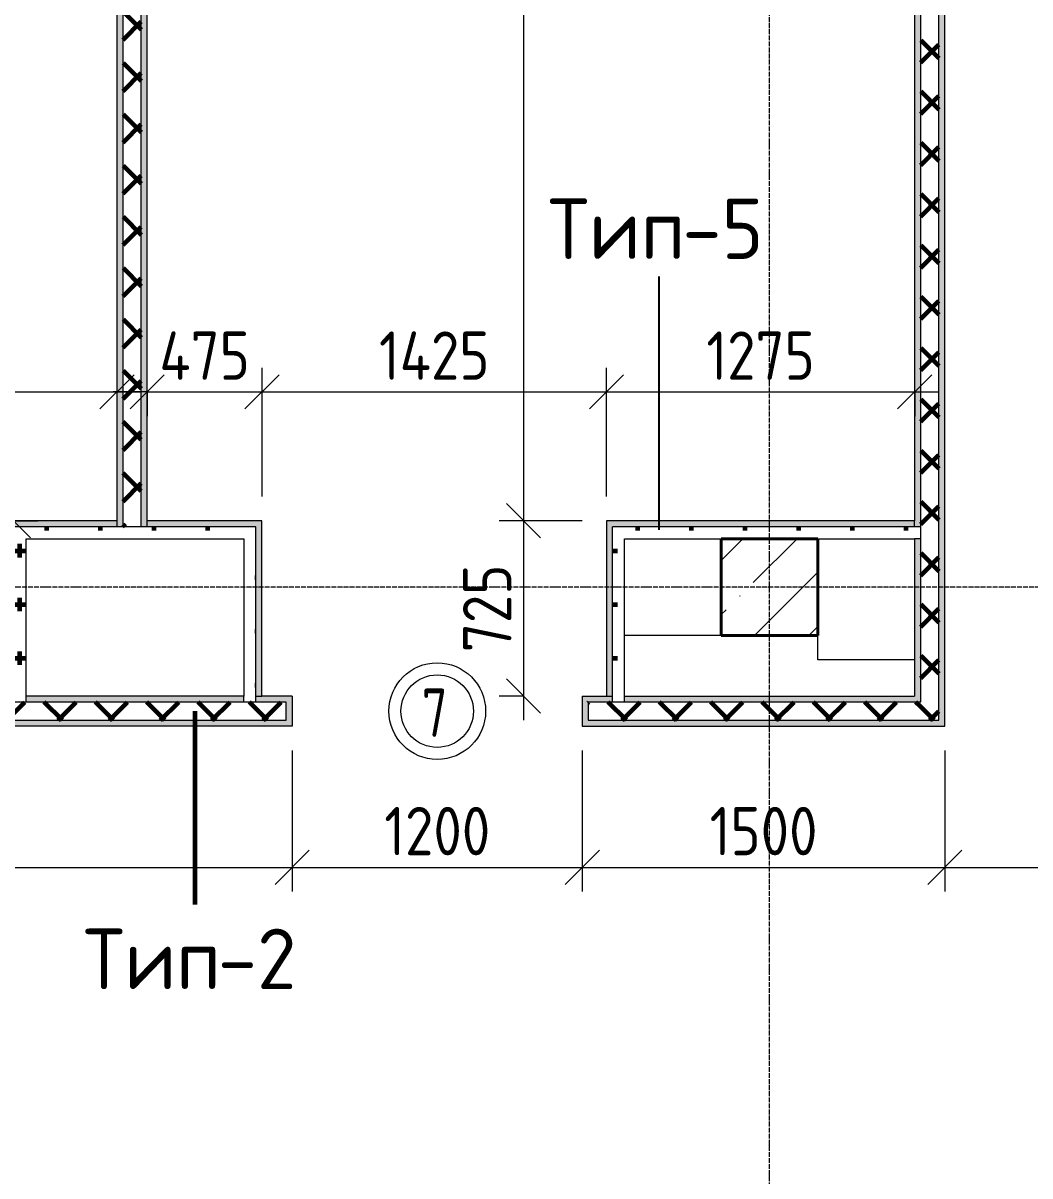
# Model space of a CAD drawing. Header units: millimetres. Extents: x -60946 to 138510, y -262288 to 24501.
# Drawn here: x 30721 to 34886, y -197658 to -192890 of the extents above; entities that cross this region are included whole.
import ezdxf

# ---------------------------------------------------------------- set-up
doc = ezdxf.new("R2010")
doc.units = ezdxf.units.MM
doc.linetypes.add('ADSK_Линия сетки', pattern=[25, 20, -2.5, 0, -2.5])
for name, color, linetype, lineweight in [('2)Тип-2', 3, 'Continuous', 60), ('2)Тип-5', 1, 'Continuous', 60), ('Марки дверей', 7, 'Continuous', 20), ('Несущие колонны', 7, 'Continuous', 18), ('Оси', 7, 'Continuous', 9), ('Перекрытие', 7, 'Continuous', 18), ('Размеры', 7, 'Continuous', 9), ('Стены внутренние', 7, 'Continuous', 18), ('Стены штриховка', 7, 'Continuous', 9)]:
    doc.layers.add(name, color=color, linetype=linetype, lineweight=lineweight)
doc.styles.add('GOST Common_3', font='', dxfattribs={"width": 0.9, "height": 200})
doc.styles.add('GOST Common_4', font='', dxfattribs={"height": 250})
doc.styles.add('GOST Common_B', font='', dxfattribs={"width": 0.8, "height": 200})
doc.styles.get('GOST Common_3').set_extended_font_data('GOST Common')
doc.styles.get('GOST Common_4').set_extended_font_data('GOST Common')
doc.styles.get('GOST Common_B').set_extended_font_data('GOST Common', bold=True)
doc.dimstyles.new('ADSK_Основной_2_0_1', dxfattribs={"dimscale": 304.8, "dimtxt": 201.142999, "dimasz": 0.463911, "dimexe": 0.328084, "dimexo": 0.328084, "dimgap": 0.164042, "dimtad": 1, "dimdec": 3, "dimrnd": 0.001, "dimdsep": 46, "dimtxsty": 'GOST Common_3', "dimblk1": 'OBLIQUE', "dimblk2": 'OBLIQUE', "dimsah": 1, "dimcen": 0.09, "dimdle": 0.328084, "dimazin": 2, "dimtfac": 1, "dimtdec": 4, "dimtix": 1, "dimtmove": 1, "dimatfit": 3, "dimfxl": 1, "dimtvp": 1, "dimtolj": 1, "dimtzin": 0, "dimlwd": 20, "dimlwe": 20, "dimarcsym": 2})
doc.dimstyles.new('ADSK_Основной_2_0_2', dxfattribs={"dimscale": 304.8, "dimtxt": 201.142999, "dimasz": 0.463911, "dimexe": 0.328084, "dimexo": 0.328084, "dimgap": 0.164042, "dimtad": 1, "dimdec": 3, "dimrnd": 0.001, "dimdsep": 46, "dimtxsty": 'GOST Common_3', "dimblk1": 'OBLIQUE', "dimblk2": 'OBLIQUE', "dimsah": 1, "dimcen": 0.09, "dimdle": 0.328084, "dimazin": 2, "dimtfac": 1, "dimtdec": 4, "dimtix": 1, "dimtmove": 0, "dimatfit": 3, "dimfxl": 1, "dimtvp": 1, "dimtolj": 1, "dimtzin": 0, "dimlwd": 20, "dimlwe": 20, "dimarcsym": 2})
pattern_1 = [(45, (9.36, -198628.46), (-106.066, 106.066), []), (135, (9.36, -198628.46), (-106.066, -106.066), [])]
pattern_2 = [(0, (9.36, -198628.46), (111.125, 111.125), [55.562, -166.688]), (90, (37.14, -198656.24), (-111.125, 111.125), [55.562, -166.688])]

# ---------------------------------------------------------------- blocks, each defined once
blk = doc.blocks.new('ADSK_КолоннаЖБ_Прямоугольная - 400x400 мм-1807143-Кладочный план 4-го этажа')
at = {"layer": 'Несущие колонны', "lineweight": 40}
for p, q in [((-200, 200), (200, 200)), ((-200, -200), (-200, 200)), ((200, 200), (200, -200)), ((200, -200), (-200, -200))]:
    blk.add_line(p, q, dxfattribs=at)
blk = doc.blocks.new('_Oblique')
at = {"color": 0, "linetype": 'ByBlock', "lineweight": -2}
blk.add_line((-0.5, -0.5), (0.5, 0.5), dxfattribs=at)
blk = doc.blocks.new('*D6019')
at = {"layer": 'Defpoints', "color": 0, "transparency": 16777216}
for p in [(27419.4, -195798.5), (31834.4, -195798.5), (31834.4, -196382.2)]:
    blk.add_point(p, dxfattribs=at)
at = {"layer": 'Размеры', "color": 0, "lineweight": 20, "transparency": 16777216}
for p, q in [((27419.4, -195898.5), (27419.4, -196482.2)), ((31834.4, -195898.5), (31834.4, -196482.2)), ((27319.4, -196382.2), (31934.4, -196382.2))]:
    blk.add_line(p, q, dxfattribs=at)
at = {"layer": 'Размеры', "color": 0, "lineweight": 20, "transparency": 16777216, "xscale": 141.4, "yscale": 141.4, "zscale": 141.4, "rotation": 180}
blk.add_blockref('_Oblique', (27419.4, -196382.2), dxfattribs=at)
at = {"layer": 'Размеры', "color": 0, "lineweight": 20, "transparency": 16777216, "xscale": 141.4, "yscale": 141.4, "zscale": 141.4}
blk.add_blockref('_Oblique', (31834.4, -196382.2), dxfattribs=at)
at = {"layer": 'Размеры', "color": 0, "lineweight": 9, "transparency": 16777216, "insert": (29626.9, -196232.2), "char_height": 200, "width": 601.383, "attachment_point": 5, "style": 'GOST Common_3'}
blk.add_mtext('\\A1;4415', dxfattribs=at)
blk = doc.blocks.new('*D6020')
at = {"layer": 'Defpoints', "color": 0, "transparency": 16777216}
for p in [(31834.4, -195798.5), (33034.4, -195798.5), (33034.4, -196382.2)]:
    blk.add_point(p, dxfattribs=at)
at = {"layer": 'Размеры', "color": 0, "lineweight": 20, "transparency": 16777216}
for p, q in [((31834.4, -195898.5), (31834.4, -196482.2)), ((33034.4, -195898.5), (33034.4, -196482.2)), ((31734.4, -196382.2), (33134.4, -196382.2))]:
    blk.add_line(p, q, dxfattribs=at)
at = {"layer": 'Размеры', "color": 0, "lineweight": 20, "transparency": 16777216, "xscale": 141.4, "yscale": 141.4, "zscale": 141.4, "rotation": 180}
blk.add_blockref('_Oblique', (31834.4, -196382.2), dxfattribs=at)
at = {"layer": 'Размеры', "color": 0, "lineweight": 20, "transparency": 16777216, "xscale": 141.4, "yscale": 141.4, "zscale": 141.4}
blk.add_blockref('_Oblique', (33034.4, -196382.2), dxfattribs=at)
at = {"layer": 'Размеры', "color": 0, "lineweight": 9, "transparency": 16777216, "insert": (32434.4, -196232.2), "char_height": 200, "width": 560.473, "attachment_point": 5, "style": 'GOST Common_3'}
blk.add_mtext('\\A1;1200', dxfattribs=at)
blk = doc.blocks.new('*D6021')
at = {"layer": 'Defpoints', "color": 0, "transparency": 16777216}
for p in [(33034.4, -195798.5), (34534.4, -195798.5), (34534.4, -196382.2)]:
    blk.add_point(p, dxfattribs=at)
at = {"layer": 'Размеры', "color": 0, "lineweight": 20, "transparency": 16777216}
for p, q in [((33034.4, -195898.5), (33034.4, -196482.2)), ((34534.4, -195898.5), (34534.4, -196482.2)), ((32934.4, -196382.2), (34634.4, -196382.2))]:
    blk.add_line(p, q, dxfattribs=at)
at = {"layer": 'Размеры', "color": 0, "lineweight": 20, "transparency": 16777216, "xscale": 141.4, "yscale": 141.4, "zscale": 141.4, "rotation": 180}
blk.add_blockref('_Oblique', (33034.4, -196382.2), dxfattribs=at)
at = {"layer": 'Размеры', "color": 0, "lineweight": 20, "transparency": 16777216, "xscale": 141.4, "yscale": 141.4, "zscale": 141.4}
blk.add_blockref('_Oblique', (34534.4, -196382.2), dxfattribs=at)
at = {"layer": 'Размеры', "color": 0, "lineweight": 9, "transparency": 16777216, "insert": (33784.4, -196232.2), "char_height": 200, "width": 560.473, "attachment_point": 5, "style": 'GOST Common_3'}
blk.add_mtext('\\A1;1500', dxfattribs=at)
blk = doc.blocks.new('*D6022')
at = {"layer": 'Defpoints', "color": 0, "transparency": 16777216}
for p in [(34534.4, -195798.5), (36934.4, -196023.5), (36934.4, -196382.2)]:
    blk.add_point(p, dxfattribs=at)
at = {"layer": 'Размеры', "color": 0, "lineweight": 20, "transparency": 16777216}
for p, q in [((34534.4, -195898.5), (34534.4, -196482.2)), ((36934.4, -196123.5), (36934.4, -196482.2)), ((34434.4, -196382.2), (37034.4, -196382.2))]:
    blk.add_line(p, q, dxfattribs=at)
at = {"layer": 'Размеры', "color": 0, "lineweight": 20, "transparency": 16777216, "xscale": 141.4, "yscale": 141.4, "zscale": 141.4, "rotation": 180}
blk.add_blockref('_Oblique', (34534.4, -196382.2), dxfattribs=at)
at = {"layer": 'Размеры', "color": 0, "lineweight": 20, "transparency": 16777216, "xscale": 141.4, "yscale": 141.4, "zscale": 141.4}
blk.add_blockref('_Oblique', (36934.4, -196382.2), dxfattribs=at)
at = {"layer": 'Размеры', "color": 0, "lineweight": 9, "transparency": 16777216, "insert": (35734.4, -196232.2), "char_height": 200, "width": 625.93, "attachment_point": 5, "style": 'GOST Common_3'}
blk.add_mtext('\\A1;2400', dxfattribs=at)
blk = doc.blocks.new('*D6071')
at = {"layer": 'Defpoints', "color": 0, "transparency": 16777216}
for p in [(27609.4, -194315.6), (31109.4, -194315.6), (31109.4, -194415.6)]:
    blk.add_point(p, dxfattribs=at)
at = {"layer": 'Размеры', "color": 0, "lineweight": 20, "transparency": 16777216}
for p, q in [((27509.4, -194415.6), (31209.4, -194415.6)), ((27609.4, -194415.6), (27609.4, -194515.6)), ((31109.4, -194415.6), (31109.4, -194515.6))]:
    blk.add_line(p, q, dxfattribs=at)
at = {"layer": 'Размеры', "color": 0, "lineweight": 20, "transparency": 16777216, "xscale": 141.4, "yscale": 141.4, "zscale": 141.4, "rotation": 180}
blk.add_blockref('_Oblique', (27609.4, -194415.6), dxfattribs=at)
at = {"layer": 'Размеры', "color": 0, "lineweight": 20, "transparency": 16777216, "xscale": 141.4, "yscale": 141.4, "zscale": 141.4}
blk.add_blockref('_Oblique', (31109.4, -194415.6), dxfattribs=at)
at = {"layer": 'Размеры', "color": 0, "lineweight": 9, "transparency": 16777216, "insert": (29359.4, -194265.6), "char_height": 200, "width": 605.475, "attachment_point": 5, "style": 'GOST Common_3'}
blk.add_mtext('\\A1;3500', dxfattribs=at)
blk = doc.blocks.new('*D6072')
at = {"layer": 'Defpoints', "color": 0, "transparency": 16777216}
for p in [(30581.5, -189273.5), (30681.5, -189273.5), (30581.5, -194948.5)]:
    blk.add_point(p, dxfattribs=at)
at = {"layer": 'Размеры', "color": 0, "lineweight": 20, "transparency": 16777216}
for p, q in [((30681.5, -195048.5), (30681.5, -189173.5)), ((30681.5, -189273.5), (30781.5, -189273.5)), ((30681.5, -194948.5), (30781.5, -194948.5))]:
    blk.add_line(p, q, dxfattribs=at)
at = {"layer": 'Размеры', "color": 0, "lineweight": 20, "transparency": 16777216, "xscale": 141.4, "yscale": 141.4, "zscale": 141.4}
for p, rotation in [((30681.5, -189273.5), 90), ((30681.5, -194948.5), 270)]:
    blk.add_blockref('_Oblique', p, dxfattribs=dict(at, rotation=rotation))
at = {"layer": 'Размеры', "color": 0, "lineweight": 9, "transparency": 16777216, "insert": (30531.5, -192111), "char_height": 200, "width": 605.475, "attachment_point": 5, "rotation": 90, "style": 'GOST Common_3'}
blk.add_mtext('\\A1;5675', dxfattribs=at)
blk = doc.blocks.new('*D6075')
at = {"layer": 'Defpoints', "color": 0, "transparency": 16777216}
for p in [(33609.4, -189423.5), (32790.9, -194948.5), (33134.4, -194948.5)]:
    blk.add_point(p, dxfattribs=at)
at = {"layer": 'Размеры', "color": 0, "lineweight": 20, "transparency": 16777216}
for p, q in [((32790.9, -189323.5), (32790.9, -195048.5)), ((33509.4, -189423.5), (32690.9, -189423.5)), ((33034.4, -194948.5), (32690.9, -194948.5))]:
    blk.add_line(p, q, dxfattribs=at)
at = {"layer": 'Размеры', "color": 0, "lineweight": 20, "transparency": 16777216, "xscale": 141.4, "yscale": 141.4, "zscale": 141.4}
for p, rotation in [((32790.9, -189423.5), 90), ((32790.9, -194948.5), 270)]:
    blk.add_blockref('_Oblique', p, dxfattribs=dict(at, rotation=rotation))
at = {"layer": 'Размеры', "color": 0, "lineweight": 9, "transparency": 16777216, "insert": (32640.9, -192186), "char_height": 200, "width": 605.475, "attachment_point": 5, "rotation": 90, "style": 'GOST Common_3'}
blk.add_mtext('\\A1;5525', dxfattribs=at)
blk = doc.blocks.new('*D6076')
at = {"layer": 'Defpoints', "color": 0, "transparency": 16777216}
for p in [(33134.4, -194948.5), (32790.9, -195673.5), (32890.9, -195673.5)]:
    blk.add_point(p, dxfattribs=at)
at = {"layer": 'Размеры', "color": 0, "lineweight": 20, "transparency": 16777216}
for p, q in [((32790.9, -194848.5), (32790.9, -195773.5)), ((33034.4, -194948.5), (32690.9, -194948.5)), ((32790.9, -195673.5), (32690.9, -195673.5))]:
    blk.add_line(p, q, dxfattribs=at)
at = {"layer": 'Размеры', "color": 0, "lineweight": 20, "transparency": 16777216, "xscale": 141.4, "yscale": 141.4, "zscale": 141.4}
for p, rotation in [((32790.9, -194948.5), 90), ((32790.9, -195673.5), 270)]:
    blk.add_blockref('_Oblique', p, dxfattribs=dict(at, rotation=rotation))
at = {"layer": 'Размеры', "color": 0, "lineweight": 9, "transparency": 16777216, "insert": (32640.9, -195311), "char_height": 200, "width": 454.106, "attachment_point": 5, "rotation": 90, "style": 'GOST Common_3'}
blk.add_mtext('\\A1;725', dxfattribs=at)
blk = doc.blocks.new('*D6077')
at = {"layer": 'Defpoints', "color": 0, "transparency": 16777216}
for p in [(31234.4, -194315.6), (31709.4, -194415.6), (31709.4, -194948.5)]:
    blk.add_point(p, dxfattribs=at)
at = {"layer": 'Размеры', "color": 0, "lineweight": 20, "transparency": 16777216}
for p, q in [((31709.4, -194848.5), (31709.4, -194315.6)), ((31234.4, -194415.6), (31093, -194415.6)), ((31234.4, -194415.6), (31234.4, -194515.6)), ((31234.4, -194415.6), (31709.4, -194415.6)), ((31709.4, -194415.6), (31850.8, -194415.6))]:
    blk.add_line(p, q, dxfattribs=at)
at = {"layer": 'Размеры', "color": 0, "lineweight": 20, "transparency": 16777216, "xscale": 141.4, "yscale": 141.4, "zscale": 141.4}
blk.add_blockref('_Oblique', (31234.4, -194415.6), dxfattribs=at)
at = {"layer": 'Размеры', "color": 0, "lineweight": 20, "transparency": 16777216, "xscale": 141.4, "yscale": 141.4, "zscale": 141.4, "rotation": 180}
blk.add_blockref('_Oblique', (31709.4, -194415.6), dxfattribs=at)
at = {"layer": 'Размеры', "color": 0, "lineweight": 9, "transparency": 16777216, "insert": (31471.9, -194265.6), "char_height": 200, "width": 474.561, "attachment_point": 5, "style": 'GOST Common_3'}
blk.add_mtext('\\A1;475', dxfattribs=at)
blk = doc.blocks.new('*D6078')
at = {"layer": 'Defpoints', "color": 0, "transparency": 16777216}
for p in [(33134.4, -194415.6), (31709.4, -194948.5), (33134.4, -194948.5)]:
    blk.add_point(p, dxfattribs=at)
at = {"layer": 'Размеры', "color": 0, "lineweight": 20, "transparency": 16777216}
for p, q in [((31709.4, -194848.5), (31709.4, -194315.6)), ((33134.4, -194848.5), (33134.4, -194315.6)), ((31609.4, -194415.6), (33234.4, -194415.6))]:
    blk.add_line(p, q, dxfattribs=at)
at = {"layer": 'Размеры', "color": 0, "lineweight": 20, "transparency": 16777216, "xscale": 141.4, "yscale": 141.4, "zscale": 141.4, "rotation": 180}
blk.add_blockref('_Oblique', (31709.4, -194415.6), dxfattribs=at)
at = {"layer": 'Размеры', "color": 0, "lineweight": 20, "transparency": 16777216, "xscale": 141.4, "yscale": 141.4, "zscale": 141.4}
blk.add_blockref('_Oblique', (33134.4, -194415.6), dxfattribs=at)
at = {"layer": 'Размеры', "color": 0, "lineweight": 9, "transparency": 16777216, "insert": (32421.9, -194265.6), "char_height": 200, "width": 580.928, "attachment_point": 5, "style": 'GOST Common_3'}
blk.add_mtext('\\A1;1425', dxfattribs=at)
blk = doc.blocks.new('*D6079')
at = {"layer": 'Defpoints', "color": 0, "transparency": 16777216}
for p in [(34409.4, -194315.6), (34409.4, -194415.6), (33134.4, -194948.5)]:
    blk.add_point(p, dxfattribs=at)
at = {"layer": 'Размеры', "color": 0, "lineweight": 20, "transparency": 16777216}
for p, q in [((33134.4, -194848.5), (33134.4, -194315.6)), ((33034.4, -194415.6), (34509.4, -194415.6)), ((34409.4, -194415.6), (34409.4, -194515.6))]:
    blk.add_line(p, q, dxfattribs=at)
at = {"layer": 'Размеры', "color": 0, "lineweight": 20, "transparency": 16777216, "xscale": 141.4, "yscale": 141.4, "zscale": 141.4, "rotation": 180}
blk.add_blockref('_Oblique', (33134.4, -194415.6), dxfattribs=at)
at = {"layer": 'Размеры', "color": 0, "lineweight": 20, "transparency": 16777216, "xscale": 141.4, "yscale": 141.4, "zscale": 141.4}
blk.add_blockref('_Oblique', (34409.4, -194415.6), dxfattribs=at)
at = {"layer": 'Размеры', "color": 0, "lineweight": 9, "transparency": 16777216, "insert": (33771.9, -194265.6), "char_height": 200, "width": 560.473, "attachment_point": 5, "style": 'GOST Common_3'}
blk.add_mtext('\\A1;1275', dxfattribs=at)
blk = doc.blocks.new('М_двери1 - Марка экземпляра 2-3719212-Кладочный план 4-го этажа')
at = {"layer": 'Марки дверей'}
for radius in [2, 1.5]:
    blk.add_circle((0, 0), radius, dxfattribs=at)

msp = doc.modelspace()

# ---------------------------------------------------------------- hatches: boundary and pattern name
at = {"layer": '2)Тип-2'}
for points in [[(31134.3615, -194973.4914), (31134.3615, -189273.4914), (31109.3615, -189273.4914), (31109.3615, -194973.4914)], [(31234.3615, -194973.4914), (31234.3615, -189273.4914), (31209.3615, -189273.4914), (31209.3615, -194973.4914)], [(34509.3615, -195798.4914), (34534.3615, -195798.4914), (34534.3615, -189273.4914), (34509.3615, -189273.4914), (34509.3615, -195773.4914)]]:
    msp.add_hatch(color=256, dxfattribs=at).paths.add_polyline_path(points)
h = msp.add_hatch(dxfattribs=at)
h.set_pattern_fill('FP_4', color=256, style=0, pattern_type=2)
h.set_pattern_definition(pattern_1)
h.paths.add_polyline_path([(31209.3615, -194973.4914), (31209.3615, -189273.4914), (31134.3615, -189273.4914), (31134.3615, -194973.4914)])
h = msp.add_hatch(color=256, dxfattribs=at)
h.paths.add_polyline_path([(34409.3615, -195698.4914), (34434.3615, -195698.4914), (34434.3615, -195023.4914), (34409.3615, -195023.4914), (34409.3615, -195673.4914)])
h.paths.add_polyline_path([(34409.3615, -194973.4914), (34434.3615, -194973.4914), (34434.3615, -189273.4914), (34409.3615, -189273.4914), (34409.3615, -194948.4914)])
h = msp.add_hatch(dxfattribs=at)
h.set_pattern_fill('FP_4', color=256, style=0, pattern_type=2)
h.set_pattern_definition(pattern_1)
h.paths.add_polyline_path([(34434.3615, -195773.4914), (34509.3615, -195773.4914), (34509.3615, -189273.4914), (34434.3615, -189273.4914), (34434.3615, -195698.4914)])
h = msp.add_hatch(color=256, dxfattribs=at)
h.paths.add_polyline_path([(31809.3615, -195798.4914), (31834.3615, -195798.4914), (31834.3615, -195673.4914), (31684.3615, -195673.4914), (31684.3615, -195698.4914), (31809.3615, -195698.4914), (31809.3615, -195773.4914)])
h.paths.add_polyline_path([(33034.3615, -195798.4914), (33059.3615, -195798.4914), (33059.3615, -195698.4914), (33159.3615, -195698.4914), (33159.3615, -195673.4914), (33034.3615, -195673.4914)])
h.paths.add_polyline_path([(29696.5314, -195698.4914), (30684.3615, -195698.4914), (30684.3615, -195673.4914), (29184.3615, -195673.4914), (29184.3615, -195698.4914)])
h.paths.add_polyline_path([(31634.3615, -195698.4914), (31634.3615, -195673.4914), (30734.3615, -195673.4914), (30734.3615, -195698.4914)])
h.paths.add_polyline_path([(33209.3615, -195698.4914), (34409.3615, -195698.4914), (34409.3615, -195673.4914), (33209.3615, -195673.4914)])
h.paths.add_polyline_path([(26759.3615, -195698.4914), (26759.3615, -195673.4914), (26609.3615, -195673.4914), (26609.3615, -195698.4914)])
h.paths.add_polyline_path([(27419.3615, -195698.4914), (29134.3615, -195698.4914), (29134.3615, -195673.4914), (27419.3615, -195673.4914)])
h = msp.add_hatch(dxfattribs=at)
h.set_pattern_fill('FP_4', color=256, style=0, pattern_type=2)
h.set_pattern_definition(pattern_1)
h.paths.add_polyline_path([(34434.3615, -195773.4914), (34434.3615, -195698.4914), (33059.3615, -195698.4914), (33059.3615, -195773.4914), (34409.3615, -195773.4914)])
h.paths.add_polyline_path([(26759.3615, -195773.4914), (26759.3615, -195698.4914), (26609.3615, -195698.4914), (26609.3615, -195773.4914)])
h.paths.add_polyline_path([(27419.3615, -195773.4914), (31809.3615, -195773.4914), (31809.3615, -195698.4914), (27419.3615, -195698.4914)])
h = msp.add_hatch(color=256, dxfattribs=at)
h.paths.add_polyline_path([(34409.3615, -195798.4914), (34509.3615, -195798.4914), (34509.3615, -195773.4914), (33059.3615, -195773.4914), (33059.3615, -195798.4914), (33821.7389, -195798.4914)])
h.paths.add_polyline_path([(26559.3615, -195798.4914), (26759.3615, -195798.4914), (26759.3615, -195773.4914), (26559.3615, -195773.4914)])
h.paths.add_polyline_path([(27419.3615, -195798.4914), (31809.3615, -195798.4914), (31809.3615, -195773.4914), (27419.3615, -195773.4914)])
at = {"layer": '2)Тип-5', "true_color": 0xd50000}
h = msp.add_hatch(color=12, dxfattribs=at)
h.paths.add_polyline_path([(28046.4485, -194973.4914), (31109.3615, -194973.4914), (31109.3615, -194948.4914), (27609.3615, -194948.4914), (27609.3615, -194973.4914)])
h.paths.add_polyline_path([(31684.3615, -194973.4914), (31684.3615, -194948.4914), (31234.3615, -194948.4914), (31234.3615, -194973.4914), (31634.3615, -194973.4914)])
h.paths.add_polyline_path([(26559.3615, -194973.4914), (27484.3615, -194973.4914), (27484.3615, -194948.4914), (26559.3615, -194948.4914)])
h = msp.add_hatch(dxfattribs=at)
h.set_pattern_fill('FP_7', color=12, style=0, pattern_type=2)
h.set_pattern_definition(pattern_2)
h.paths.add_polyline_path([(29134.3615, -195023.4914), (31634.3615, -195023.4914), (31634.3615, -194973.4914), (26609.3615, -194973.4914), (26609.3615, -195023.4914), (28046.4485, -195023.4914)])
h = msp.add_hatch(dxfattribs=at)
h.set_pattern_fill('FP_7', color=12, style=0, pattern_type=2)
h.set_pattern_definition(pattern_2)
h.paths.add_polyline_path([(31684.3615, -195698.4914), (31684.3615, -194973.4914), (31634.3615, -194973.4914), (31634.3615, -195698.4914)])
for points in [[(31684.3615, -195673.4914), (31709.3615, -195673.4914), (31709.3615, -194948.4914), (31684.3615, -194948.4914), (31684.3615, -195092.7203)], [(33134.3615, -195673.4914), (33159.3615, -195673.4914), (33159.3615, -194948.4914), (33134.3615, -194948.4914), (33134.3615, -195092.7203)], [(33159.3615, -194973.4914), (34409.3615, -194973.4914), (34409.3615, -194948.4914), (33159.3615, -194948.4914)]]:
    msp.add_hatch(color=12, dxfattribs=at).paths.add_polyline_path(points)
h = msp.add_hatch(dxfattribs=at)
h.set_pattern_fill('FP_7', color=12, style=0, pattern_type=2)
h.set_pattern_definition(pattern_2)
h.paths.add_polyline_path([(33209.3615, -195698.4914), (33209.3615, -194973.4914), (33159.3615, -194973.4914), (33159.3615, -195698.4914)])
h = msp.add_hatch(dxfattribs=at)
h.set_pattern_fill('FP_7', color=12, style=0, pattern_type=2)
h.set_pattern_definition(pattern_2)
h.paths.add_polyline_path([(34409.3615, -195023.4914), (34434.3615, -195023.4914), (34434.3615, -194973.4914), (33209.3615, -194973.4914), (33209.3615, -195023.4914)])
h = msp.add_hatch(dxfattribs=at)
h.set_pattern_fill('FP_7', color=12, style=0, pattern_type=2)
h.set_pattern_definition(pattern_2)
h.paths.add_polyline_path([(30734.3615, -195698.4914), (30734.3615, -195023.4914), (30684.3615, -195023.4914), (30684.3615, -195698.4914)])
at = {"layer": 'Несущие колонны', "lineweight": 9}
h = msp.add_hatch(dxfattribs=at)
h.set_pattern_fill('FP_1', color=256, style=0, pattern_type=2)
h.set_pattern_definition([(45, (9.36, -198628.46), (-224.5064, 224.5064), []), (45, (233.87, -198628.46), (-224.5064, 224.5064), [396.875, -79.375, 3.353, -76.022])])
h.paths.add_polyline_path([(33821.7389, -195423.4914), (34009.3615, -195423.4914), (34009.3615, -195023.4914), (33609.3615, -195023.4914), (33609.3615, -195423.4914)])

# ---------------------------------------------------------------- linework, layer by layer
at = {"layer": '2)Тип-2'}
msp.add_line((31430.8617, -195735.9914), (31430.8617, -196535.2069), dxfattribs=at)
at = {"layer": '2)Тип-5', "lineweight": 25}
msp.add_line((33352.5786, -194985.9914), (33352.5786, -193938.2069), dxfattribs=at)
at = {"layer": 'Несущие колонны', "lineweight": 9}
for p, q in [((34009.3615, -195023.4914), (33609.3615, -195023.4914)), ((33609.3615, -195023.4914), (33609.3615, -195423.4914)), ((34009.3615, -195423.4914), (34009.3615, -195023.4914)), ((33609.3615, -195423.4914), (34009.3615, -195423.4914))]:
    msp.add_line(p, q, dxfattribs=at)
at = {"layer": 'Оси', "linetype": 'ADSK_Линия сетки', "lineweight": 5}
for p, q in [((33809.3615, -209602.3427), (33809.3615, -188601.0153)), ((62563.3938, -195223.4914), (-25230.7352, -195223.4914))]:
    msp.add_line(p, q, dxfattribs=at)
at = {"layer": 'Перекрытие'}
for p, q in [((33609.3615, -195423.4914), (33209.3615, -195423.4914)), ((34009.3615, -195523.4914), (34009.3615, -195423.4914)), ((34409.3615, -195523.4914), (34009.3615, -195523.4914))]:
    msp.add_line(p, q, dxfattribs=at)
at = {"layer": 'Стены внутренние', "lineweight": 5}
for p, q in [((31109.3615, -189273.4914), (31109.3615, -194948.4914)), ((31234.3615, -194948.4914), (31234.3615, -189273.4914)), ((34409.3615, -189273.4914), (34409.3615, -194948.4914)), ((34534.3615, -195798.4914), (34534.3615, -189273.4914)), ((31109.3615, -194948.4914), (27609.3615, -194948.4914)), ((31709.3615, -194948.4914), (31234.3615, -194948.4914)), ((31709.3615, -195673.4914), (31709.3615, -194948.4914)), ((33134.3615, -194948.4914), (33134.3615, -195673.4914)), ((34409.3615, -194948.4914), (33134.3615, -194948.4914)), ((30734.3615, -195673.4914), (30734.3615, -195023.4914)), ((30734.3615, -195023.4914), (31634.3615, -195023.4914)), ((31634.3615, -195023.4914), (31634.3615, -195673.4914)), ((33209.3615, -195673.4914), (33209.3615, -195023.4914)), ((33209.3615, -195023.4914), (34409.3615, -195023.4914)), ((34409.3615, -195023.4914), (34409.3615, -195673.4914)), ((31634.3615, -195673.4914), (30734.3615, -195673.4914)), ((31834.3615, -195673.4914), (31709.3615, -195673.4914)), ((31834.3615, -195673.4914), (31834.3615, -195798.4914)), ((33034.3615, -195673.4914), (33134.3615, -195673.4914)), ((33034.3615, -195673.4914), (33034.3615, -195798.4914)), ((33209.3615, -195673.4914), (34409.3615, -195673.4914)), ((31834.3615, -195798.4914), (27419.3615, -195798.4914)), ((33034.3615, -195798.4914), (34534.3615, -195798.4914))]:
    msp.add_line(p, q, dxfattribs=at)
at = {"layer": 'Стены штриховка', "lineweight": 9}
for p, q in [((31134.3615, -194973.4914), (31134.3615, -189273.4914)), ((31209.3615, -194973.4914), (31209.3615, -189273.4914)), ((34434.3615, -195698.4914), (34434.3615, -189273.4914)), ((34509.3615, -195773.4914), (34509.3615, -189273.4914)), ((31684.3615, -194973.4914), (26559.3615, -194973.4914)), ((31109.3615, -194948.4914), (31109.3615, -194973.4914)), ((31234.3615, -194973.4914), (31234.3615, -194948.4914)), ((31684.3615, -195698.4914), (31684.3615, -194973.4914)), ((33159.3615, -195698.4914), (33159.3615, -194973.4914)), ((34434.3615, -194973.4914), (33159.3615, -194973.4914)), ((34409.3615, -194973.4914), (34409.3615, -194948.4914)), ((34434.3615, -195023.4914), (34409.3615, -195023.4914)), ((30734.3615, -195698.4914), (30734.3615, -195673.4914)), ((31634.3615, -195698.4914), (31634.3615, -195673.4914)), ((31684.3615, -195673.4914), (31709.3615, -195673.4914)), ((33134.3615, -195673.4914), (33159.3615, -195673.4914)), ((33209.3615, -195698.4914), (33209.3615, -195673.4914)), ((31809.3615, -195698.4914), (27419.3615, -195698.4914)), ((31809.3615, -195773.4914), (31809.3615, -195698.4914)), ((33059.3615, -195698.4914), (33059.3615, -195773.4914)), ((34434.3615, -195698.4914), (33059.3615, -195698.4914)), ((27419.3615, -195773.4914), (31809.3615, -195773.4914)), ((33059.3615, -195773.4914), (34509.3615, -195773.4914))]:
    msp.add_line(p, q, dxfattribs=at)

# ---------------------------------------------------------------- block references
at = {"layer": 'Марки дверей', "xscale": 99.99999999999993, "yscale": 99.99999999999993, "zscale": 99.99999999999993}
msp.add_blockref('М_двери1 - Марка экземпляра 2-3719212-Кладочный план 4-го этажа', (32434.3615, -195735.9914), dxfattribs=at)
at = {"layer": 'Несущие колонны', "lineweight": 9, "rotation": 89.9999999999999}
msp.add_blockref('ADSK_КолоннаЖБ_Прямоугольная - 400x400 мм-1807143-Кладочный план 4-го этажа', (33809.3615, -195223.4914), dxfattribs=at)

# ---------------------------------------------------------------- texts
at = {"layer": '2)Тип-2', "color": 116, "lineweight": 9, "true_color": 0x008040, "char_height": 250, "attachment_point": 1, "style": 'GOST Common_4'}
for s, insert, width in [('Тип', (30970.8617, -196635.7798), 673.4175), ('-2', (31526.4867, -196635.7798), 432.91125)]:
    msp.add_mtext(s, dxfattribs=dict(at, insert=insert, width=width))
at = {"layer": '2)Тип-5', "color": 116, "lineweight": 9, "true_color": 0x008040, "char_height": 250, "attachment_point": 1, "style": 'GOST Common_4'}
for s, insert, width in [('Тип', (32892.5786, -193615.7798), 673.4175), ('-5', (33448.2036, -193615.7798), 432.91125)]:
    msp.add_mtext(s, dxfattribs=dict(at, insert=insert, width=width))
at = {"layer": 'Марки дверей', "lineweight": 5, "insert": (32370.3041, -195642.3325), "char_height": 200, "width": 147.5105, "attachment_point": 1, "style": 'GOST Common_B'}
msp.add_mtext('\\fGOST Common|b1|i0|c204|p34|;\\W.8;7', dxfattribs=at)

# ---------------------------------------------------------------- dimensions: what is measured, and where the dimension line sits
at = {"layer": 'Размеры', "lineweight": 9}
for base, p1, p2, override, picture, middle in [((30681.4616, -189273.4914), (30581.4767, -194948.4914), (30581.4767, -189273.4914), {"dimpost": '<>', "dimfxl": 5675}, '*D6072', (30531.4616, -192110.9914)), ((32790.8753, -194948.4914), (33609.3615, -189423.4914), (33134.3615, -194948.4914), {"dimpost": '<>', "dimfxl": 5545.380961}, '*D6075', (32640.8753, -192185.9914)), ((32790.8753, -195673.4914), (33134.3615, -194948.4914), (32890.8602, -195673.4914), {"dimpost": '<>', "dimfxl": 764.799247}, '*D6076', (32640.8753, -195310.9914))]:
    dim = msp.add_linear_dim(base=base, p1=p1, p2=p2, angle=90, dimstyle='ADSK_Основной_2_0_2', override=override, dxfattribs=at)
    dim.commit()
    dim.dimension.update_dxf_attribs({"geometry": picture, "text_midpoint": middle})
for base, p1, p2, dimstyle, override, picture, middle in [((31109.3615, -194415.5989), (27609.3615, -194315.614), (31109.3615, -194315.614), 'ADSK_Основной_2_0_2', {"dimpost": '<>', "dimfxl": 3500}, '*D6071', (29359.3615, -194265.5989)), ((31709.3615, -194415.5989), (31234.3615, -194315.614), (31709.3615, -194948.4914), 'ADSK_Основной_2_0_2', {"dimpost": '<>', "dimfxl": 791.301974}, '*D6077', (31471.8615, -194265.5989)), ((33134.3615, -194415.5989), (31709.3615, -194948.4914), (33134.3615, -194948.4914), 'ADSK_Основной_2_0_2', {"dimpost": '<>', "dimfxl": 1425}, '*D6078', (32421.8615, -194265.5989)), ((34409.3615, -194415.5989), (33134.3615, -194948.4914), (34409.3615, -194315.614), 'ADSK_Основной_2_0_2', {"dimpost": '<>', "dimfxl": 1423.432055}, '*D6079', (33771.8615, -194265.5989)), ((31834.3615, -196382.2452), (27419.3615, -195798.4914), (31834.3615, -195798.4914), 'ADSK_Основной_2_0_1', {"dimpost": '<>', "dimfxl": 4415}, '*D6019', (29626.8615, -196232.2452)), ((33034.3615, -196382.2452), (31834.3615, -195798.4914), (33034.3615, -195798.4914), 'ADSK_Основной_2_0_1', {"dimpost": '<>', "dimfxl": 1200}, '*D6020', (32434.3615, -196232.2452)), ((34534.3615, -196382.2452), (33034.3615, -195798.4914), (34534.3615, -195798.4914), 'ADSK_Основной_2_0_1', {"dimpost": '<>', "dimfxl": 1500}, '*D6021', (33784.3615, -196232.2452)), ((36934.3615, -196382.2452), (34534.3615, -195798.4914), (36934.3615, -196023.4914), 'ADSK_Основной_2_0_1', {"dimpost": '<>', "dimfxl": 2410.523802}, '*D6022', (35734.3615, -196232.2452))]:
    dim = msp.add_linear_dim(base=base, p1=p1, p2=p2, dimstyle=dimstyle, override=override, dxfattribs=at)
    dim.commit()
    dim.dimension.update_dxf_attribs({"geometry": picture, "text_midpoint": middle})

doc.saveas('drawing.dxf')
